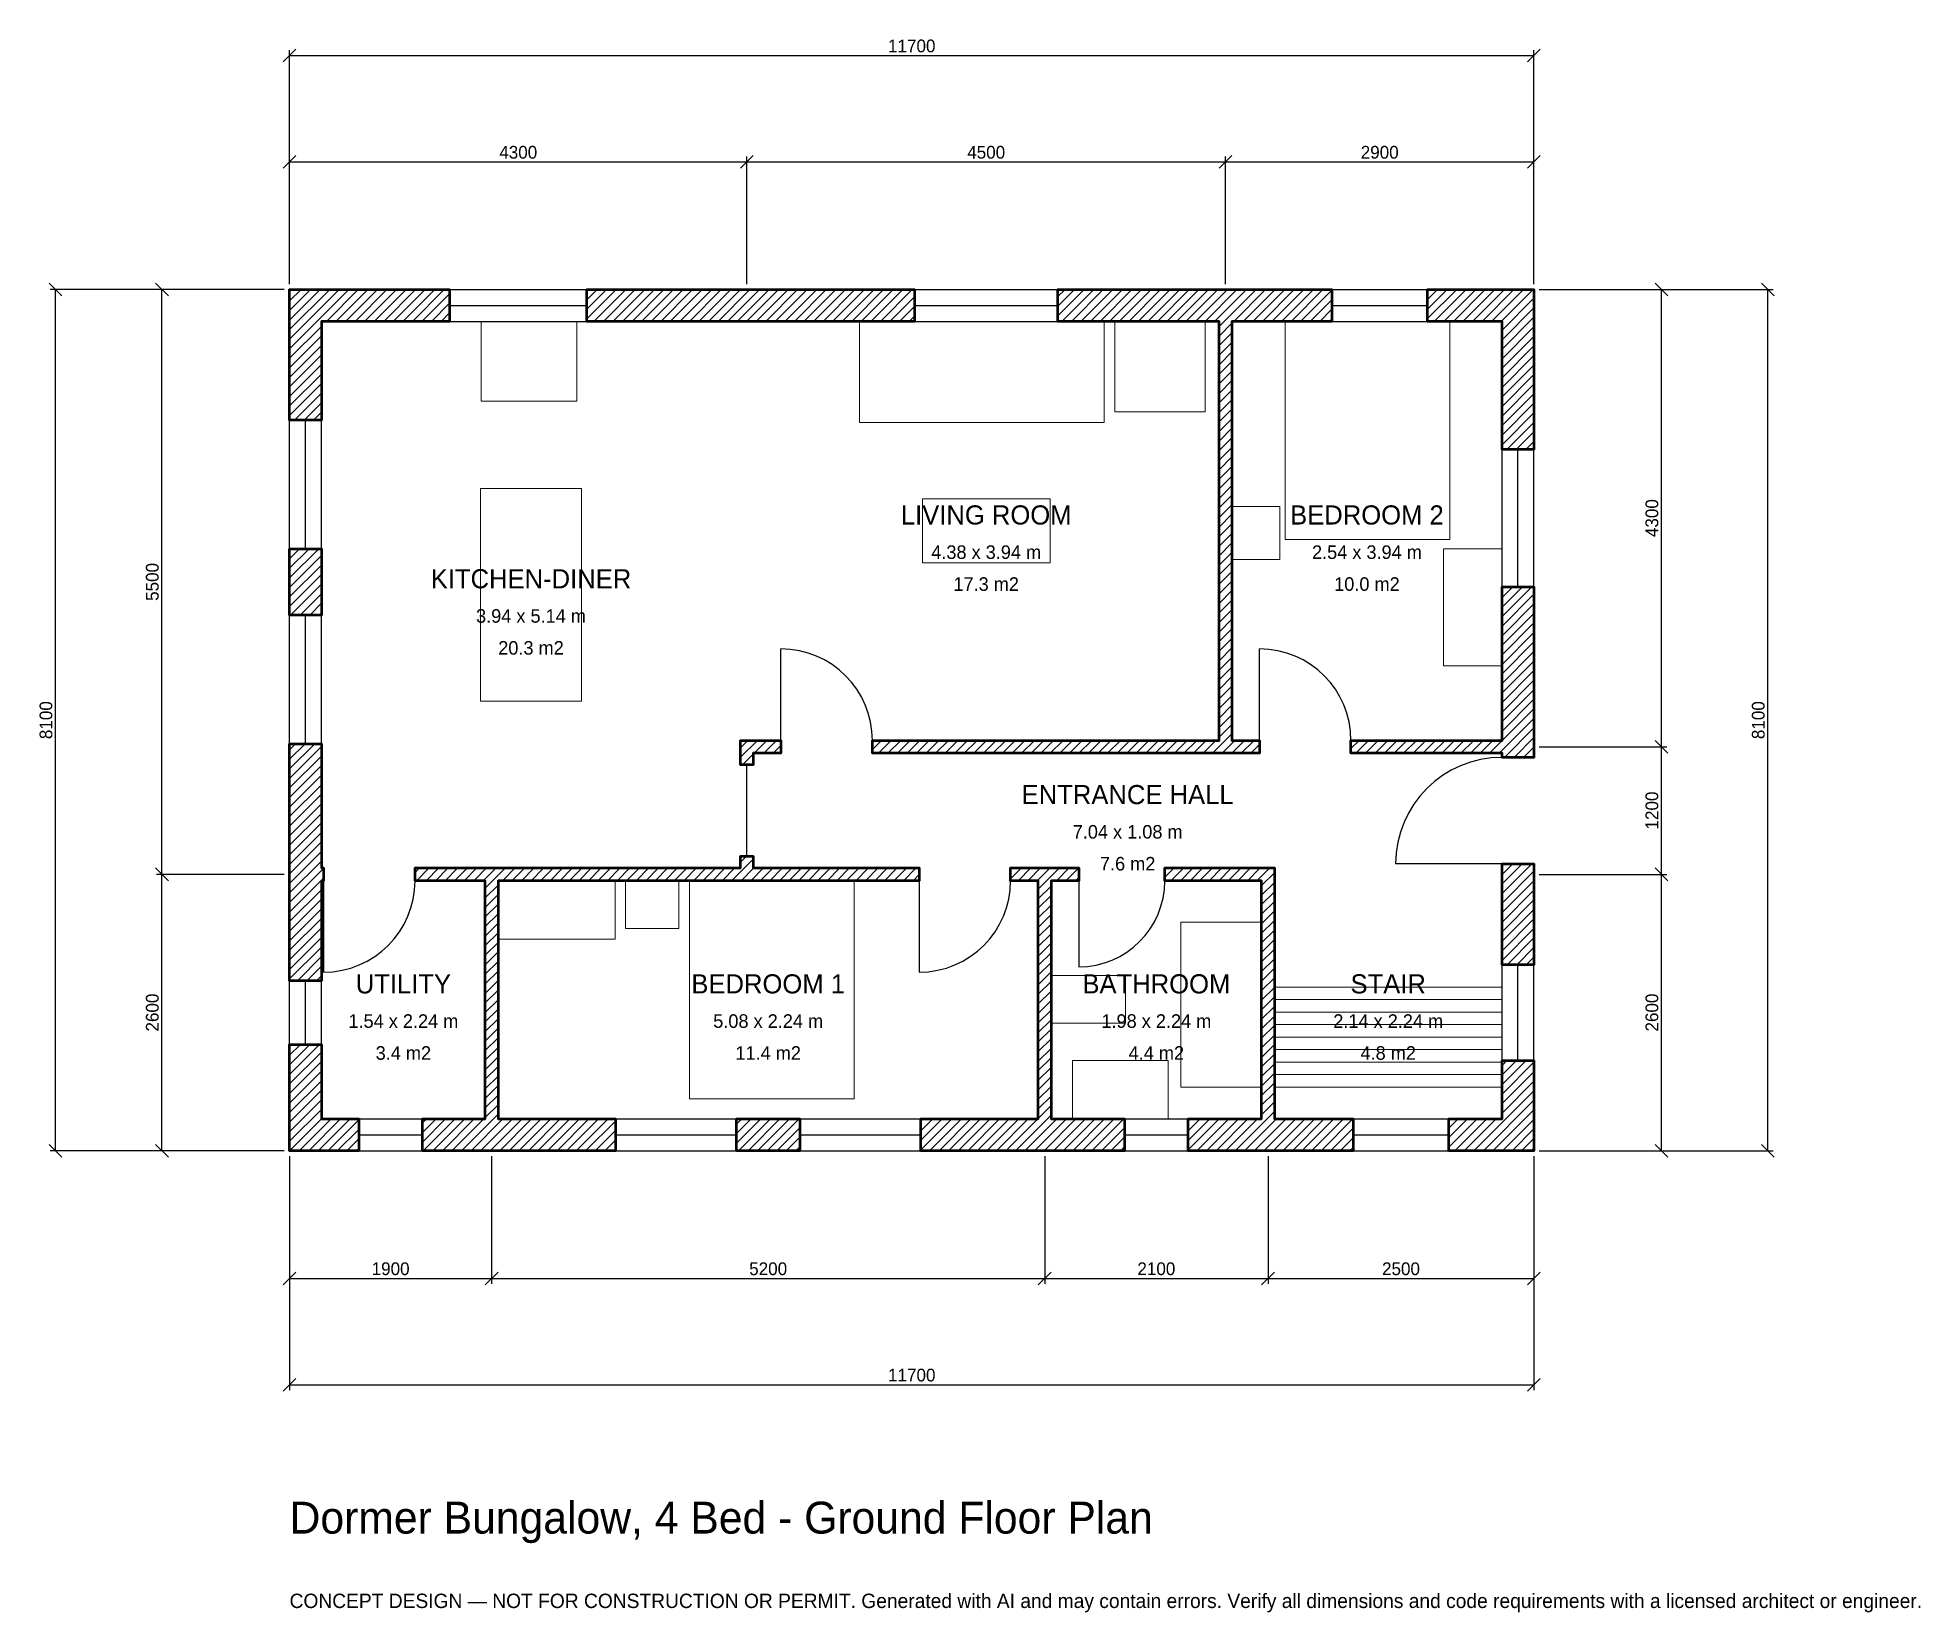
# Model space of a CAD drawing. Header units: millimetres. Extents: x -2369 to 15333, y -4341 to 10469.
import ezdxf
from ezdxf.enums import TextEntityAlignment as Align

# ---------------------------------------------------------------- set-up
doc = ezdxf.new("R2010")
doc.units = ezdxf.units.MM
for name, color, linetype, lineweight in [('A-ANNO-DIMS', 1, 'Continuous', 13), ('A-ANNO-TEXT', 7, 'Continuous', 18), ('A-AREA-IDEN', 7, 'Continuous', 18), ('A-DOOR', 2, 'Continuous', 25), ('A-FLOR-FIXT', 9, 'Continuous', 13), ('A-FLOR-STRS', 3, 'Continuous', 18), ('A-FURN', 9, 'Continuous', 13), ('A-GLAZ', 4, 'Continuous', 25), ('A-WALL', 7, 'Continuous', 50), ('A-WALL-PATT', 8, 'Continuous', 13)]:
    doc.layers.add(name, color=color, linetype=linetype, lineweight=lineweight)
doc.dimstyles.new('PLAN', dxfattribs={"dimtxt": 120, "dimasz": 80, "dimexe": 50, "dimexo": 50, "dimgap": 30, "dimtad": 1, "dimdec": 0, "dimtsz": 60, "dimcen": 2.5, "dimclrd": 1, "dimclre": 1, "dimazin": 3, "dimtfac": 1, "dimtmove": 0, "dimatfit": 3})

msp = doc.modelspace()

# ---------------------------------------------------------------- hatches: boundary and pattern name
at = {"layer": 'A-WALL-PATT'}
h = msp.add_hatch(dxfattribs=at)
h.set_pattern_fill('ANSI31', color=8, scale=20)
h.paths.add_polyline_path([(7040, -0.001), (7040, 0), (6950, 0), (5936.6667, 0), (5936.6667, 300), (6950, 300), (7040, 300), (7040, 2540), (6780, 2540), (6780, 2660), (7040, 2660), (7160, 2660), (7420, 2660), (7420, 2540), (7160, 2540), (7160, 300), (7250, 300), (7850, 300), (7850, 0), (7250, 0), (7160, 0), (7160, -0.001), (7040, -0.001)])
h.paths.add_polyline_path([(4203.3333, 0), (4203.3333, 300), (4796.6667, 300), (4796.6667, 0), (4203.3333, 0)])
h.paths.add_polyline_path([(2050, 0), (1960, 0), (1960, -0.001), (1840, -0.001), (1840, 0), (1750, 0), (1250, 0), (1250, 300), (1750, 300), (1840, 300), (1840, 2540), (1180, 2540), (1180, 2660), (1840, 2660), (1960, 2660), (4240, 2660), (4240, 2770), (4360, 2770), (4360, 2660), (5920, 2660), (5920, 2540), (4360, 2540), (4240, 2540), (1960, 2540), (1960, 300), (2050, 300), (3063.3333, 300), (3063.3333, 0), (2050, 0)])
h.paths.add_polyline_path([(300, 0), (300, -0.001), (0, -0.001), (0, 0), (-0.001, 0), (-0.001, 300), (0, 300), (0, 1000), (300, 1000), (300, 300), (650, 300), (650, 0), (300, 0)])
h.paths.add_polyline_path([(0, 2450), (0, 2540), (-0.001, 2540), (-0.001, 2660), (0, 2660), (0, 2750), (0, 3828.3333), (300, 3828.3333), (300, 2750), (300, 2660), (320, 2660), (320, 2540), (300, 2540), (300, 2450), (300, 1600), (0, 1600), (0, 2450)])
h.paths.add_polyline_path([(0, 5661.6667), (300, 5661.6667), (300, 5038.3333), (0, 5038.3333), (0, 5661.6667)])
h.paths.add_polyline_path([(0, 7800), (-0.001, 7800), (-0.001, 8100), (0, 8100), (0, 8100.001), (300, 8100.001), (300, 8100), (1505, 8100), (1505, 7800), (300, 7800), (300, 6871.6667), (0, 6871.6667), (0, 7800)])
h.paths.add_polyline_path([(4150, 8100), (4450, 8100), (5875, 8100), (5875, 7800), (4450, 7800), (4150, 7800), (2795, 7800), (2795, 8100), (4150, 8100)])
h.paths.add_polyline_path([(8650, 8100), (8740, 8100), (8740, 8100.001), (8860, 8100.001), (8860, 8100), (8950, 8100), (9800, 8100), (9800, 7800), (8950, 7800), (8860, 7800), (8860, 3860), (9120, 3860), (9120, 3740), (8860, 3740), (8740, 3740), (5480, 3740), (5480, 3860), (8740, 3860), (8740, 7800), (8650, 7800), (7225, 7800), (7225, 8100), (8650, 8100)])
h.paths.add_polyline_path([(11400, 8100), (11400, 8100.001), (11700, 8100.001), (11700, 8100), (11700.001, 8100), (11700.001, 7800), (11700, 7800), (11700, 6595), (11400, 6595), (11400, 7800), (10700, 7800), (10700, 8100), (11400, 8100)])
h.paths.add_polyline_path([(11700, 3860), (11700.001, 3860), (11700.001, 3740), (11700, 3740), (11700, 3700), (11400, 3700), (11400, 3740), (9980, 3740), (9980, 3860), (11400, 3860), (11400, 3950), (11400, 3950), (11400, 5305), (11700, 5305), (11700, 3860)])
h.paths.add_polyline_path([(11700, 2450), (11700, 1750), (11400, 1750), (11400, 2450), (11400, 2700), (11700, 2700), (11700, 2450)])
h.paths.add_polyline_path([(11700, 300), (11700.001, 300), (11700.001, 0), (11700, 0), (11700, -0.001), (11400, -0.001), (11400, 0), (10900, 0), (10900, 300), (11400, 300), (11400, 850), (11700, 850), (11700, 300)])
h.paths.add_polyline_path([(9350, 0), (9260, 0), (9260, -0.001), (9140, -0.001), (9140, 0), (9050, 0), (8450, 0), (8450, 300), (9050, 300), (9140, 300), (9140, 2540), (8230, 2540), (8230, 2660), (9140, 2660), (9260, 2660), (9260, 2540), (9260, 300), (9350, 300), (10000, 300), (10000, 0), (9350, 0)])
h.paths.add_polyline_path([(4240, 3740), (4240, 3860), (4360, 3860), (4620, 3860), (4620, 3740), (4360, 3740), (4360, 3630), (4240, 3630), (4240, 3740)])

# ---------------------------------------------------------------- linework, layer by layer
at = {"layer": 'A-DOOR'}
for p, q in [((4620, 3860), (4620, 4720)), ((9120, 3860), (9120, 4720)), ((4300, 2770), (4300, 3630)), ((11400, 2700), (10400, 2700)), ((320, 2540), (320, 1680)), ((5920, 2540), (5920, 1680)), ((7420, 2540), (7420, 1730))]:
    msp.add_line(p, q, dxfattribs=at)
for centre, radius, start, end in [((4620, 3860), 860, 0, 90), ((9120, 3860), 860, 0, 90), ((11400, 2700), 1000, 90, 180), ((320, 2540), 860, 270, 360), ((5920, 2540), 860, 270, 360), ((7420, 2540), 810, 270, 360)]:
    msp.add_arc(centre, radius, start, end, dxfattribs=at)
at = {"layer": 'A-FLOR-FIXT'}
for points in [[(1795, 4230), (2745, 4230), (2745, 6230), (1795, 6230)], [(8380, 600), (9140, 600), (9140, 2150), (8380, 2150)], [(7160, 1200), (7860, 1200), (7860, 1650), (7160, 1650)], [(7360, 300), (8260, 300), (8260, 850), (7360, 850)]]:
    msp.add_lwpolyline(points, close=True, dxfattribs=at)
at = {"layer": 'A-FLOR-STRS'}
for p, q in [((9260, 1540), (11400, 1540)), ((9260, 1422.5), (11400, 1422.5)), ((9260, 1305), (11400, 1305)), ((9260, 1187.5), (11400, 1187.5)), ((9260, 1070), (11400, 1070)), ((9260, 952.5), (11400, 952.5)), ((9260, 835), (11400, 835)), ((9260, 717.5), (11400, 717.5)), ((9260, 600), (11400, 600))]:
    msp.add_line(p, q, dxfattribs=at)
at = {"layer": 'A-FURN'}
for points in [[(1800, 7050), (2700, 7050), (2700, 7800), (1800, 7800)], [(5360, 6850), (7660, 6850), (7660, 7800), (5360, 7800)], [(7760, 6950), (8610, 6950), (8610, 7800), (7760, 7800)], [(9360, 5750), (10910, 5750), (10910, 7800), (9360, 7800)], [(5950, 5530), (7150, 5530), (7150, 6130), (5950, 6130)], [(8860, 5560), (9310, 5560), (9310, 6060), (8860, 6060)], [(10850, 4560), (11400, 4560), (11400, 5660), (10850, 5660)], [(1960, 1990), (3060, 1990), (3060, 2540), (1960, 2540)], [(3160, 2090), (3660, 2090), (3660, 2540), (3160, 2540)], [(3760, 490), (5310, 490), (5310, 2540), (3760, 2540)]]:
    msp.add_lwpolyline(points, close=True, dxfattribs=at)
at = {"layer": 'A-GLAZ'}
for p, q in [((1505, 8100), (2795, 8100)), ((5875, 8100), (7225, 8100)), ((9800, 8100), (10700, 8100)), ((1505, 7950), (2795, 7950)), ((1505, 7800), (2795, 7800)), ((5875, 7950), (7225, 7950)), ((5875, 7800), (7225, 7800)), ((9800, 7950), (10700, 7950)), ((9800, 7800), (10700, 7800)), ((0, 5661.6667), (0, 6871.6667)), ((150, 5661.6667), (150, 6871.6667)), ((300, 5661.6667), (300, 6871.6667)), ((11400, 5305), (11400, 6595)), ((11550, 5305), (11550, 6595)), ((11700, 5305), (11700, 6595)), ((0, 3828.3333), (0, 5038.3333)), ((150, 3828.3333), (150, 5038.3333)), ((300, 3828.3333), (300, 5038.3333)), ((0, 1000), (0, 1600)), ((150, 1000), (150, 1600)), ((300, 1000), (300, 1600)), ((11400, 850), (11400, 1750)), ((11550, 850), (11550, 1750)), ((11700, 850), (11700, 1750)), ((650, 300), (1250, 300)), ((3063.3333, 300), (4203.3333, 300)), ((4796.6667, 300), (5936.6667, 300)), ((7850, 300), (8450, 300)), ((10000, 300), (10900, 300)), ((650, 150), (1250, 150)), ((650, 0), (1250, 0)), ((3063.3333, 150), (4203.3333, 150)), ((3063.3333, 0), (4203.3333, 0)), ((4796.6667, 150), (5936.6667, 150)), ((4796.6667, 0), (5936.6667, 0)), ((7850, 150), (8450, 150)), ((7850, 0), (8450, 0)), ((10000, 150), (10900, 150)), ((10000, 0), (10900, 0))]:
    msp.add_line(p, q, dxfattribs=at)
at = {"layer": 'A-WALL'}
for points in [[(0, 7800), (-0.001, 7800), (-0.001, 8100), (0, 8100), (0, 8100.001), (300, 8100.001), (300, 8100), (1505, 8100), (1505, 7800), (300, 7800), (300, 6871.6667), (0, 6871.6667), (0, 7800)], [(4150, 8100), (4450, 8100), (5875, 8100), (5875, 7800), (4450, 7800), (4150, 7800), (2795, 7800), (2795, 8100), (4150, 8100)], [(8650, 8100), (8740, 8100), (8740, 8100.001), (8860, 8100.001), (8860, 8100), (8950, 8100), (9800, 8100), (9800, 7800), (8950, 7800), (8860, 7800), (8860, 3860), (9120, 3860), (9120, 3740), (8860, 3740), (8740, 3740), (5480, 3740), (5480, 3860), (8740, 3860), (8740, 7800), (8650, 7800), (7225, 7800), (7225, 8100), (8650, 8100)], [(11400, 8100), (11400, 8100.001), (11700, 8100.001), (11700, 8100), (11700.001, 8100), (11700.001, 7800), (11700, 7800), (11700, 6595), (11400, 6595), (11400, 7800), (10700, 7800), (10700, 8100), (11400, 8100)], [(0, 5661.6667), (300, 5661.6667), (300, 5038.3333), (0, 5038.3333), (0, 5661.6667)], [(11700, 3860), (11700.001, 3860), (11700.001, 3740), (11700, 3740), (11700, 3700), (11400, 3700), (11400, 3740), (9980, 3740), (9980, 3860), (11400, 3860), (11400, 3950), (11400, 3950), (11400, 5305), (11700, 5305), (11700, 3860)], [(0, 2450), (0, 2540), (-0.001, 2540), (-0.001, 2660), (0, 2660), (0, 2750), (0, 3828.3333), (300, 3828.3333), (300, 2750), (300, 2660), (320, 2660), (320, 2540), (300, 2540), (300, 2450), (300, 1600), (0, 1600), (0, 2450)], [(4240, 3740), (4240, 3860), (4360, 3860), (4620, 3860), (4620, 3740), (4360, 3740), (4360, 3630), (4240, 3630), (4240, 3740)], [(2050, 0), (1960, 0), (1960, -0.001), (1840, -0.001), (1840, 0), (1750, 0), (1250, 0), (1250, 300), (1750, 300), (1840, 300), (1840, 2540), (1180, 2540), (1180, 2660), (1840, 2660), (1960, 2660), (4240, 2660), (4240, 2770), (4360, 2770), (4360, 2660), (5920, 2660), (5920, 2540), (4360, 2540), (4240, 2540), (1960, 2540), (1960, 300), (2050, 300), (3063.3333, 300), (3063.3333, 0), (2050, 0)], [(7040, -0.001), (7040, 0), (6950, 0), (5936.6667, 0), (5936.6667, 300), (6950, 300), (7040, 300), (7040, 2540), (6780, 2540), (6780, 2660), (7040, 2660), (7160, 2660), (7420, 2660), (7420, 2540), (7160, 2540), (7160, 300), (7250, 300), (7850, 300), (7850, 0), (7250, 0), (7160, 0), (7160, -0.001), (7040, -0.001)], [(9350, 0), (9260, 0), (9260, -0.001), (9140, -0.001), (9140, 0), (9050, 0), (8450, 0), (8450, 300), (9050, 300), (9140, 300), (9140, 2540), (8230, 2540), (8230, 2660), (9140, 2660), (9260, 2660), (9260, 2540), (9260, 300), (9350, 300), (10000, 300), (10000, 0), (9350, 0)], [(11700, 2450), (11700, 1750), (11400, 1750), (11400, 2450), (11400, 2700), (11700, 2700), (11700, 2450)], [(300, 0), (300, -0.001), (0, -0.001), (0, 0), (-0.001, 0), (-0.001, 300), (0, 300), (0, 1000), (300, 1000), (300, 300), (650, 300), (650, 0), (300, 0)], [(11700, 300), (11700.001, 300), (11700.001, 0), (11700, 0), (11700, -0.001), (11400, -0.001), (11400, 0), (10900, 0), (10900, 300), (11400, 300), (11400, 850), (11700, 850), (11700, 300)], [(4203.3333, 0), (4203.3333, 300), (4796.6667, 300), (4796.6667, 0), (4203.3333, 0)]]:
    msp.add_lwpolyline(points, close=True, dxfattribs=at)

# ---------------------------------------------------------------- texts
at = {"layer": 'A-ANNO-TEXT'}
for s, height, p in [('Dormer Bungalow, 4 Bed - Ground Floor Plan', 300, (0, -3600)), ('CONCEPT DESIGN — NOT FOR CONSTRUCTION OR PERMIT. Generated with AI and may contain errors. Verify all dimensions and code requirements with a licensed architect or engineer.', 135, (0, -4300))]:
    msp.add_text(s, height=height, dxfattribs=at).set_placement(p)
at = {"layer": 'A-AREA-IDEN'}
for s, height, p in [('LIVING ROOM', 180, (6550, 5980)), ('BEDROOM 2', 180, (10130, 5980)), ('4.38 x 3.94 m', 127.5, (6550, 5630)), ('2.54 x 3.94 m', 127.5, (10130, 5630)), ('KITCHEN-DINER', 180, (2270, 5380)), ('17.3 m2', 127.5, (6550, 5330)), ('10.0 m2', 127.5, (10130, 5330)), ('3.94 x 5.14 m', 127.5, (2270, 5030)), ('20.3 m2', 127.5, (2270, 4730)), ('ENTRANCE HALL', 180, (7880, 3350)), ('7.04 x 1.08 m', 127.5, (7880, 3000)), ('7.6 m2', 127.5, (7880, 2700)), ('UTILITY', 180, (1070, 1570)), ('BEDROOM 1', 180, (4500, 1570)), ('BATHROOM', 180, (8150, 1570)), ('STAIR', 180, (10330, 1570)), ('1.54 x 2.24 m', 127.5, (1070, 1220)), ('5.08 x 2.24 m', 127.5, (4500, 1220)), ('1.98 x 2.24 m', 127.5, (8150, 1220)), ('2.14 x 2.24 m', 127.5, (10330, 1220)), ('3.4 m2', 127.5, (1070, 920)), ('11.4 m2', 127.5, (4500, 920)), ('4.4 m2', 127.5, (8150, 920)), ('4.8 m2', 127.5, (10330, 920))]:
    msp.add_text(s, height=height, dxfattribs=at).set_placement(p, align=Align.MIDDLE_CENTER)

# ---------------------------------------------------------------- dimensions: what is measured, and where the dimension line sits
at = {"layer": 'A-ANNO-DIMS'}
for base, p1, p2, text in [((0, 10300), (0, 8100), (11700, 8100), '11700'), ((0, 9300), (0, 8100), (4300, 8100), '4300'), ((4300, 9300), (4300, 8100), (8800, 8100), '4500'), ((8800, 9300), (8800, 8100), (11700, 8100), '2900'), ((0, -1200), (0, 0), (1900, 0), '1900'), ((0, -2200), (0, 0), (11700, 0), '11700'), ((1900, -1200), (1900, 0), (7100, 0), '5200'), ((7100, -1200), (7100, 0), (9200, 0), '2100'), ((9200, -1200), (9200, 0), (11700, 0), '2500')]:
    msp.add_linear_dim(base=base, p1=p1, p2=p2, text=text, dimstyle='PLAN', dxfattribs=at).render()
for base, p1, p2, text in [((-2200, 0), (0, 0), (0, 8100), '8100'), ((-1200, 2600), (0, 2600), (0, 8100), '5500'), ((12900, 3800), (11700, 3800), (11700, 8100), '4300'), ((13900, 0), (11700, 0), (11700, 8100), '8100'), ((12900, 2600), (11700, 2600), (11700, 3800), '1200'), ((-1200, 0), (0, 0), (0, 2600), '2600'), ((12900, 0), (11700, 0), (11700, 2600), '2600')]:
    msp.add_linear_dim(base=base, p1=p1, p2=p2, angle=90, text=text, dimstyle='PLAN', dxfattribs=at).render()

doc.saveas('drawing.dxf')
